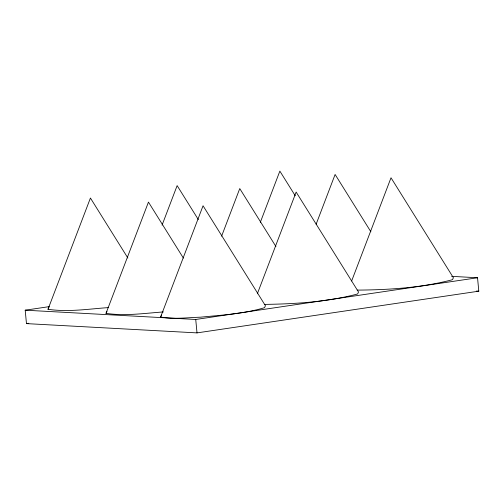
<?xml version="1.0" encoding="UTF-8"?>
<svg xmlns="http://www.w3.org/2000/svg" width="504" height="504" viewBox="0 0 504 504"><rect width="100%" height="100%" fill="white"/><g stroke="black" fill="none" stroke-linecap="round" stroke-linejoin="round"><path stroke-width="0.76" d="M108.417 307.598C88.383 308.99 68.008 312.304 48 309.28L90.43 198.034L127.865 258.023M163.372 311.938C144.352 313.286 125.005 316.26 106.016 313.343L148.447 202.098L183.387 258.086M162.061 225.143L177.131 185.617L198.349 219.612M160.631 317.016L203.055 205.771L265.451 305.752L264.524 307.692C243.734 313.891 221.854 315.082 200.378 317.192C187.167 317.589 173.735 319.492 160.631 317.016L161.557 315.076M221.615 236.156L239.759 188.578L275.946 246.569M260.316 222.34L279.859 171.108L295.25 195.773M257.342 293.788L296.138 192.056L358.533 292.036L357.607 293.977C327.411 301.978 295.785 303.943 264.644 304.397M316.128 224.23L335.11 174.466L370.881 231.79M351.653 280.974L391.01 177.78L453.405 277.761L452.479 279.701C421.527 287.853 389.107 289.85 357.185 290.115M48 309.28L48.926 307.339M106.016 313.343L106.942 311.403M451.597 276.343L477.534 277.754L478.8 291.173L197.007 332.892L26.466 323.612L25.2 310.193L49.329 306.621M26.466 323.612L28.804 323.266M25.2 310.193L195.735 319.473L477.534 277.754M476.444 291.047L478.8 291.173M195.735 319.473L197.007 332.892"/></g></svg>
